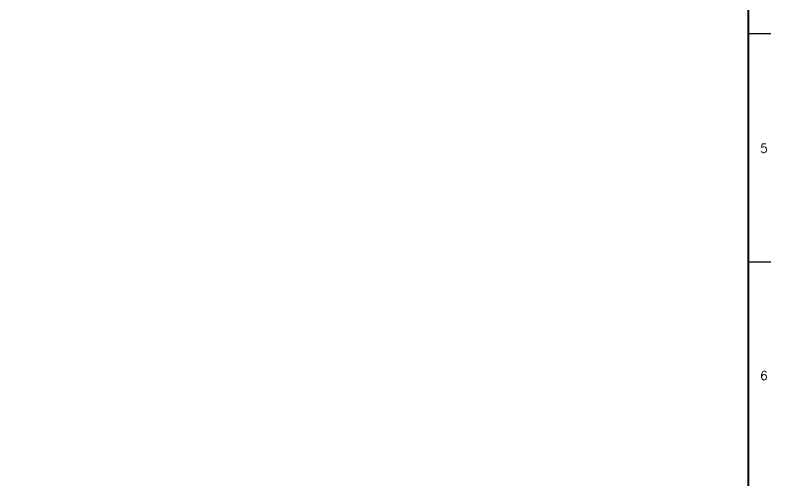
# Model space of a CAD drawing. Extents: x 0 to 594, y 5 to 421.
# Drawn here: x 425 to 594.4, y 110.2 to 214.7 of the extents above; entities that cross this region are included whole.
import ezdxf

# ---------------------------------------------------------------- set-up
doc = ezdxf.new("R2010")
doc.units = 0
doc.layers.add('BACKING', color=7, linetype='CONTINUOUS')
doc.styles.add('ROMAND', font='romand.shx', dxfattribs={"height": 0.23})

msp = doc.modelspace()

# ---------------------------------------------------------------- linework, layer by layer
at = {"layer": 'BACKING', "color": 7, "linetype": 'CONTINUOUS'}
for p, q in [((589.35, 210.56), (594.45, 210.56)), ((589.35, 159.34), (594.45, 159.34))]:
    msp.add_line(p, q, dxfattribs=at)
at = {"layer": 'BACKING', "color": 7, "linetype": 'CONTINUOUS', "const_width": 0.5, "flags": 128}
msp.add_lwpolyline([(5, 5), (589.4, 5), (589.4, 415.5), (5, 415.5)], close=True, dxfattribs=at)

# ---------------------------------------------------------------- texts
at = {"layer": 'BACKING', "color": 7, "linetype": 'CONTINUOUS', "style": 'ROMAND'}
for s, p in [('5', (592.03, 183.85)), ('6', (592.03, 132.85))]:
    msp.add_text(s, height=2, dxfattribs=at).set_placement(p)

doc.saveas('drawing.dxf')
